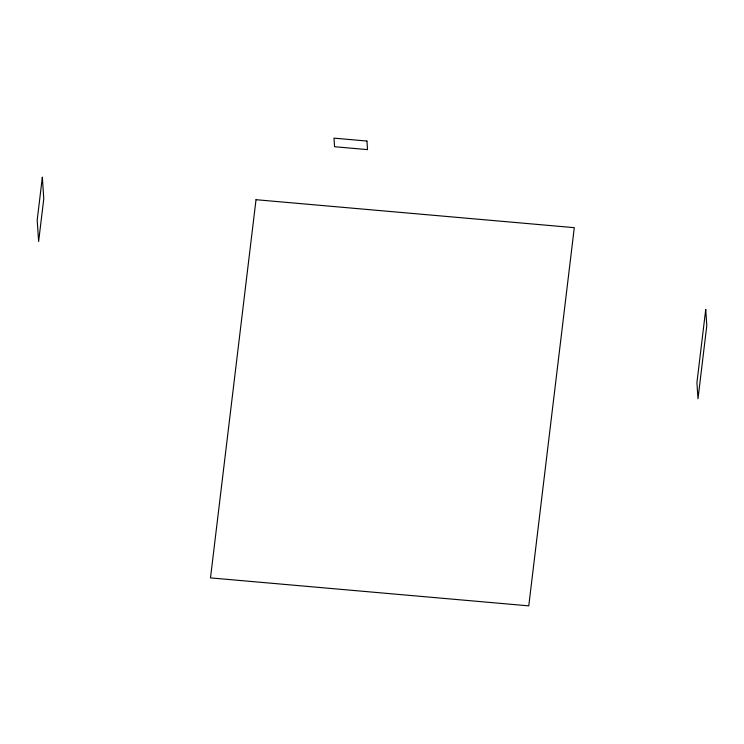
<?xml version="1.0" encoding="UTF-8"?>
<svg xmlns="http://www.w3.org/2000/svg" width="744" height="744" viewBox="0 0 744 744"><rect width="100%" height="100%" fill="white"/><g stroke="black" fill="none" stroke-linecap="round" stroke-linejoin="round"><path stroke-width="1.12" d="M42.343 177.277L37.2 220.038L38.623 241.512L43.775 198.75L42.343 177.277M256.02 199.708L210.496 577.893L528.77 605.858L574.294 227.664L256.02 199.708M705.731 309.467L696.923 382.658L697.993 398.765L706.8 325.565L705.731 309.467M366.95 141.044L334 138.142L334.567 146.726L367.517 149.618L366.95 141.044"/></g></svg>
